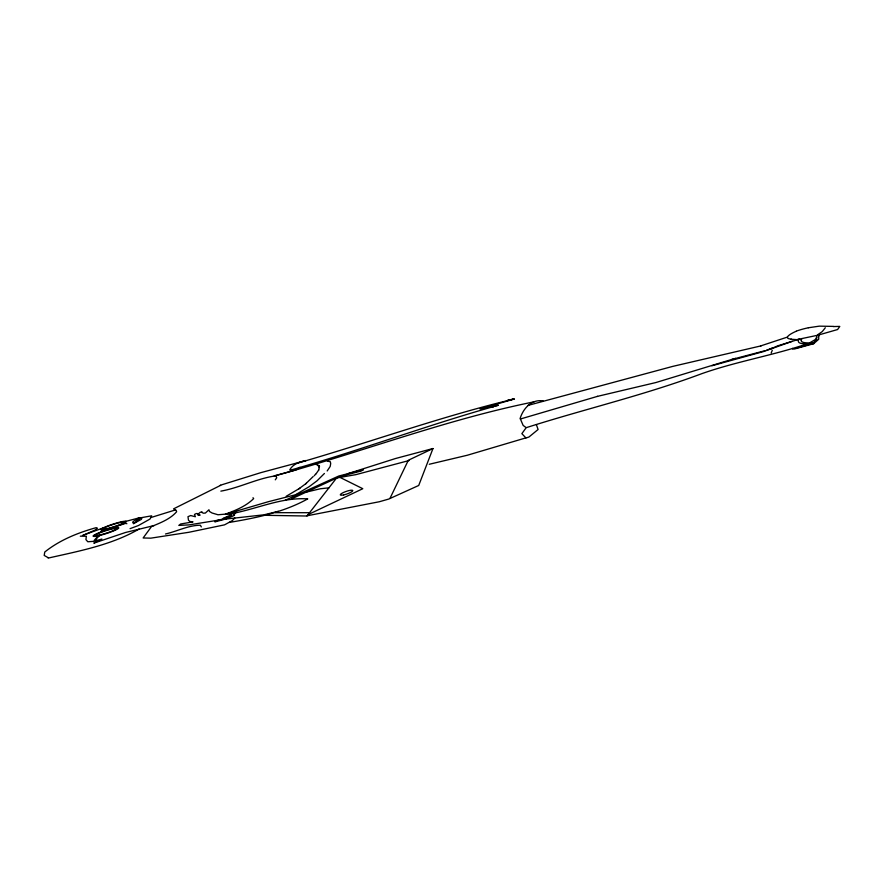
<?xml version="1.0" encoding="UTF-8"?>
<svg xmlns="http://www.w3.org/2000/svg" width="884" height="884" viewBox="0 0 884 884"><rect width="100%" height="100%" fill="white"/><g stroke="black" fill="none" stroke-linecap="round" stroke-linejoin="round"><path stroke-width="1.33" d="M792.628 348.362L792.628 349.036L794.495 348.97L813.799 343.688M816.683 337.202L816.628 339.71L812.584 343.522L796.606 348.02M318.594 470.288L319.223 467.426M347.313 473.846L395.468 458.531L432.972 448.531L418.718 485.471L388.772 499.051L379.313 501.747L305.963 516.002L265.852 515.317M771.168 353.048L772.284 350.307M95.803 540.699L97.196 537.715L100.014 535.384M390.01 498.333L408.331 460.255L432.972 448.531M94.223 540.378L98.201 535.781M818.672 336.24L818.728 339.257L813.523 343.799M825.313 327.754L822.242 331.611L817.501 334.87M137.374 520.798L140.037 517.958L141.805 518.002L141.396 519.361L133.639 523.571L139.252 519.184M327.179 470.962L330.185 466.465L330.693 463.636L330.362 461.779L327.345 461.094M151.407 526.698L143.131 537.98L150.833 538.157L188.955 532.267L224.558 524.842L232.315 520.621L234.801 518.046M315.621 474.454L318.781 469.912M275.289 479.824L276.747 477.769L275.841 475.824C256.935 478.476 239.686 487.791 220.856 491.139M306.991 516.013L336.583 478.001L355.843 474.653L409.093 460.531M215.762 520.809L214.911 521.903L225.376 519.107L233.597 515.759L234.614 514.897L233.453 514.963L235.818 512.632M314.207 475.802L315.489 474.266M816.562 335.6L816.893 336.859L815.192 339.622L809.611 342.87M324.417 473.47L317.058 480.797L309.19 486.664L295.488 494.808M305.632 483.902L313.168 476.542M299.941 467.304L295.698 469.945M298.461 489.128L306.416 483.25M229.553 516.499L231.818 514.842M286.184 496.289L299.919 488.178M140.037 517.958L134.07 520.853L132.644 522.19L133.528 523.682M139.108 529.019C111.307 545.108 79.096 551.075 48.189 558.091M769.798 349.357L777.843 345.788L799.202 339.169M220.668 485.338L173.562 508.864L176.159 510.399L176.645 511.737C170.203 519.118 160.59 522.775 151.739 526.455M773.047 347.699L766.45 350.307M307.975 514.665L362.805 488.708L339.953 477.371M291.687 498.819L339.799 476.62L361.269 471.006L363.412 469.658L338.705 476.056L285.167 500.278M83.847 535.041L95.185 530.002L97.45 528.201L96.223 527.649C77.936 532.721 59.681 540.069 44.764 552.025L44.2 555.428L48.101 557.66M82.433 535.417L104.411 527.494M807.28 343.832C772.638 355.556 736.372 361.468 701.83 373.656C644.458 395.104 584.888 409.016 526.621 427.547M225.453 514.112C235.464 510.477 245.984 506.212 253.642 498.62L253.001 497.714M130.07 528.654L138.412 525.538L149.96 519.074L151.683 515.814L138.014 518.267M792.318 341.29L763.489 351.567L711.885 365.766M787.467 337.069L760.616 345.931M175.584 509.88L150.965 517.527M220.238 485.272L260.857 472.642L305.952 460.542C299.963 461.824 293.035 463.934 289.897 469.647L290.67 470.708L295.587 470.023L274.195 475.857M525.991 437.978L528.941 437.016L538.102 429.502L536.378 424.663M278.228 511.339L264.04 514.797L224.58 519.195M724.968 361.49L655.939 382.529L597.153 396.441M165.507 533.98C177.076 531.361 188.447 525.251 200.359 525.229L201.331 526.897M226.083 517.527L229.078 516.621M520.4 419.005L597.54 396.352M725.444 361.368L735.532 358.351M297.477 463.172C369.689 442.453 442.287 416.032 514.466 398.96L479.946 408.983L498.41 405.248C428.409 424.685 360.241 450.431 290.284 470.189M731.753 359.468L765.157 350.661M107.218 529.207L125.904 523.306L126.876 523.726M275.885 475.603C362.23 451.834 446.077 419.546 534.157 401.822M226.437 514.013L268.371 501.692L300.096 493.615M527.77 405.469L672.713 366.396L761.135 345.854M125.197 521.527L138.755 517.991M429.281 464.266L467.293 455.249L525.87 437.889L521.869 433.657L526.201 427.657L523.151 425.425L520.146 418.419C523.229 408.375 531.77 398.982 543.119 400.894M306.383 492.09L320.328 488.764L328.936 487.824M154.081 525.56L125.594 532.466L93.803 543.141L101.892 539.041L93.969 541.317L87.803 541.759L85.925 539.605L86.356 536.256L80.322 536.168M232.779 513.493L218.005 514.764L212.083 513.007L209.464 511.449L208.944 509.77L205.375 513.063L203.408 513.184L201.872 512.455L201.972 511.748L200.127 512.377L198.005 514.223L200.16 515.107L198.071 515.273L197.939 513.637L196.204 513.56L194.469 514.455L195.386 516.742L190.668 515.538L187.983 516.698L188.48 520.234L189.817 521.449L193.01 521.88L180.634 523.991L178.822 525.405L189.021 524.897L222.105 519.571M235.498 512.864C259.321 507.847 283.112 497.139 307.743 498.896C283.51 512.311 256.305 517.936 229.254 522.433M819.335 334.903L797.213 339.544M819.114 334.837L837.601 329.533L839.8 326.406L833.292 326.561M229.453 513.593L236.79 512.256M808.407 327.765L819.269 326.152L833.347 326.395M275.079 512.676L308.969 512.709M216.016 520.787L224.359 518.632L223.188 518.344L230.746 515.007L229 513.902M791.014 339.235L796.838 339.633M318.085 465.813L319.577 466.177M315.875 464.398L318.77 465.415M318.958 465.702L319.212 467.592M818.639 335.047L818.739 336.185M801.236 340.097A11.028 2.066 -15.4 0 1 802.097 338.66M814.208 342.583A36.763 6.851 -15.2 0 1 801.258 340.196M799.501 339.113A14.022 2.619 -15.4 0 0 798.385 340.937A39.802 7.426 -15.2 0 0 812.341 343.544M796.451 331.091A15.757 2.873 -15.6 0 1 808.23 327.82M791.313 339.091A27.039 4.95 -15.5 0 1 796.241 331.235M513.228 398.828A3.845 0.674 -17.9 0 1 508.013 399.866M493.084 407.159A3.149 0.564 -18 0 1 492.211 406.706A3.149 0.564 -18 0 1 495.681 405.314M101.804 531.726A4.022 0.663 -20.9 0 1 104.025 529.847M106.743 528.709A20.476 3.348 -20.8 0 0 115.605 526.201A13.547 2.221 -20.8 0 0 119.506 524.787A8.508 1.403 -20.8 0 0 122.688 523.394A3.613 0.597 -20.8 0 0 124.213 522.19A8.542 1.414 -20.8 0 0 122.953 522.057A13.691 2.265 -20.8 0 0 120.335 522.488A20.907 3.47 -20.9 0 0 111.528 524.986A13.68 2.254 -20.8 0 0 107.671 526.389A8.531 1.403 -20.8 0 0 104.5 527.77A3.602 0.586 -20.9 0 0 102.931 528.986A8.497 1.392 -20.8 0 0 104.135 529.129A13.547 2.221 -20.8 0 0 106.743 528.709M98.975 535.152A20.807 3.437 -20.8 0 0 107.97 532.621A13.768 2.287 -20.9 0 0 111.914 531.173A8.641 1.437 -20.9 0 0 115.163 529.759A3.669 0.608 -20.9 0 0 116.721 528.522A8.674 1.448 -20.9 0 0 115.472 528.378A13.912 2.332 -20.9 0 0 112.832 528.798A21.238 3.569 -21 0 0 103.903 531.317A13.901 2.321 -20.9 0 0 99.991 532.743A8.674 1.448 -20.9 0 0 96.754 534.157A3.658 0.608 -20.9 0 0 95.14 535.406A8.63 1.437 -20.9 0 0 96.356 535.56A13.757 2.287 -20.9 0 0 98.975 535.152M97.682 535.936A22.951 3.801 -20.8 0 0 107.605 533.14A15.923 2.641 -20.9 0 0 112.18 531.472A10.807 1.801 -20.9 0 0 116.246 529.693A5.834 0.972 -20.9 0 0 118.721 527.726A10.851 1.812 -20.9 0 0 117.152 527.538A16.089 2.696 -20.9 0 0 114.091 528.035A23.437 3.934 -21 0 0 104.268 530.809A16.089 2.685 -20.9 0 0 99.737 532.455A10.84 1.801 -20.9 0 0 95.704 534.223A5.834 0.972 -20.9 0 0 93.14 536.201A10.796 1.79 -20.9 0 0 94.643 536.411A15.923 2.641 -20.9 0 0 97.682 535.936M105.472 529.472A22.597 3.691 -20.8 0 0 115.263 526.698A15.669 2.575 -20.8 0 0 119.771 525.063A10.63 1.757 -20.8 0 0 123.76 523.317A5.746 0.95 -20.8 0 0 126.18 521.405A10.674 1.768 -20.8 0 0 124.611 521.24A15.835 2.619 -20.8 0 0 121.583 521.737A23.061 3.823 -20.9 0 0 111.881 524.488A15.835 2.619 -20.8 0 0 107.417 526.113A10.674 1.757 -20.8 0 0 103.45 527.836A5.735 0.939 -20.9 0 0 100.953 529.77A10.63 1.746 -20.8 0 0 102.456 529.958A15.669 2.564 -20.8 0 0 105.472 529.472M343.611 494.941A6.63 1.348 -19.3 0 0 352.793 490.554A6.63 1.348 -19.3 0 0 343.158 492.631A6.63 1.348 -19.3 0 0 343.611 494.941"/></g></svg>
